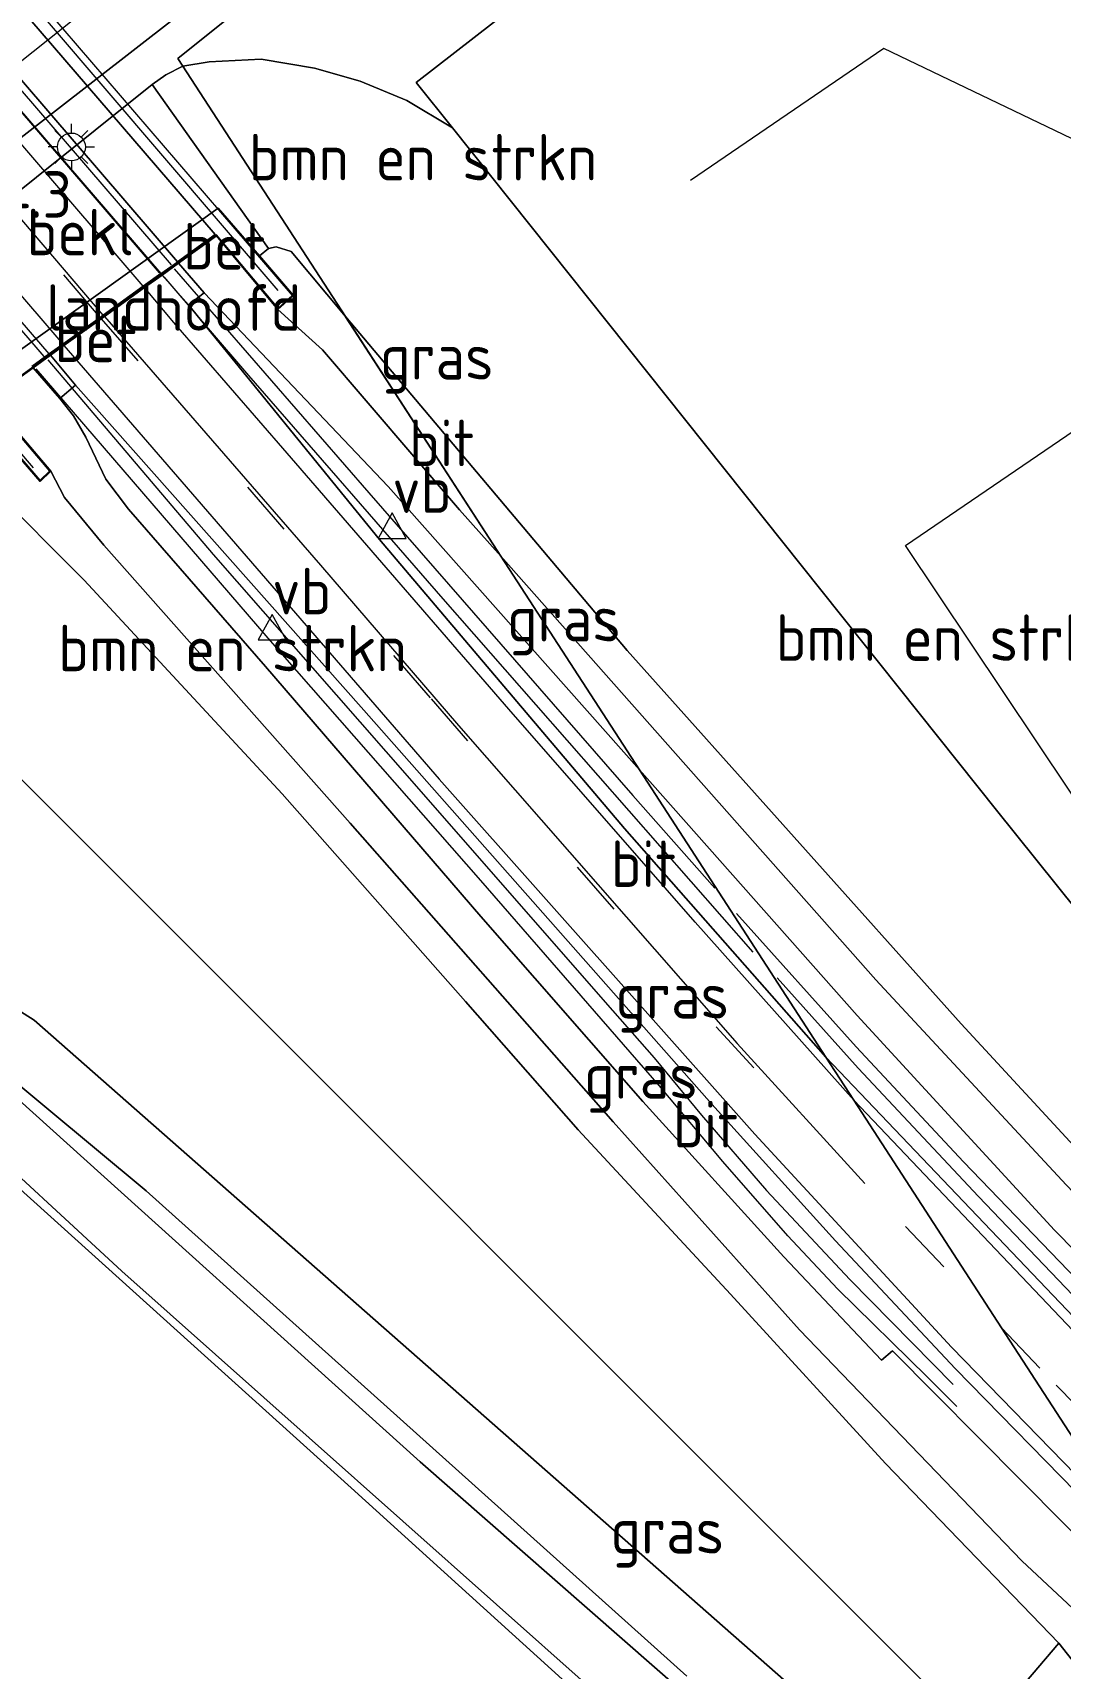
# Model space of a CAD drawing. Extents: x 253736 to 255979, y 477184 to 479215.
# Drawn here: x 255196.8 to 255252.1, y 478150.2 to 478238.3 of the extents above; entities that cross this region are included whole.
import ezdxf
from ezdxf.enums import TextEntityAlignment as Align

# ---------------------------------------------------------------- set-up
doc = ezdxf.new("R2010")
doc.units = 0
doc.linetypes.add('39strp', pattern=[12, 3, -9])
for name, color, linetype, lineweight in [('af-b1-rasterhekwerk', 8, 'hekwerk', 18), ('af-bs-rasterhekwerk', 8, 'hekwerk', 18), ('as-bs-kilometr', 8, 'Continuous', 18), ('bp-b5-bomenstruiken', 8, 'Continuous', 18), ('bp-b5-grasland', 8, 'Continuous', 18), ('gr-b1-geleiderail', 8, 'geleiderail', 18), ('gr-bs-geleiderail', 8, 'geleiderail', 18), ('gw-bs-insteekwatergang', 8, 'Continuous', 18), ('gw-bs-kruinlijn', 8, 'Continuous', 18), ('kw-b5-landhoofd', 8, 'Continuous', 18), ('kw-b6-viaduct', 8, 'Continuous', 18), ('mk-b1-39streep 0.15', 8, '39strp', 18), ('mk-b1-streep 0.15', 8, 'Continuous', 18), ('mk-bs-39streep 0.15', 8, '39strp', 18), ('mk-bs-streep 0.15', 8, 'Continuous', 18), ('og-b1-terreinafscheiding', 8, 'Continuous', 18), ('og-b5-bekleding', 8, 'Continuous', 18), ('og-b5-grond_ingericht', 8, 'Continuous', 18), ('og-bs-hoogtelijn', 8, 'Continuous', 18), ('og-bs-hulpgeometrie', 8, 'Continuous', 18), ('og-bs-maaiveld', 8, 'Continuous', 18), ('og-bs-terreinafscheiding', 8, 'Continuous', 18), ('vh-b5-verh_soort', 8, 'Continuous', 18), ('vh-b6-verh_soort', 8, 'Continuous', 18), ('wh-bs-waterlijn', 8, 'Continuous', 18), ('wm-bs-lichtmast', 8, 'Continuous', 18), ('wm-bs-verkeersbord', 8, 'Continuous', 18)]:
    doc.layers.add(name, color=color, linetype=linetype, lineweight=lineweight)
doc.styles.add('rtw_iso', font='isocp.shx')
doc.linetypes.add('geleiderail', pattern='A,2,-1,[175,RTW.shx,S=0.5,R=0,X=0,Y=0],-1', length=4)
doc.linetypes.add('hekwerk', pattern='A,7,-1.5,[1,RTW.shx,S=0.75,R=0,X=0,Y=0],-1.5', length=10)

# ---------------------------------------------------------------- blocks, each defined once
blk = doc.blocks.new('verkeersbord')
for p, q in [((0, 0.75), (-0.75, -0.625)), ((0.75, -0.625), (0, 0.75)), ((-0.75, -0.625), (0.75, -0.625))]:
    blk.add_line(p, q)
blk = doc.blocks.new('dtbattr')
at = {"style": 'rtw_iso'}
blk.add_attdef('TAG', (0.591, 0.868), '', height=2.5, dxfattribs=at)
blk = doc.blocks.new('dtbattr-r')
at = {"style": 'rtw_iso'}
blk.add_attdef('TAG', text='', height=2.5, dxfattribs=at).set_placement((0, 0), align=Align.MIDDLE_CENTER)
blk = doc.blocks.new('RW1 Buren totaal_ACAD_1_FMEBLOCK114')
at = {"layer": 'bp-b5-grasland'}
for points in [[(-71.907, -22.717, 25.084), (-54.472, 57.855, 24.886), (-53.435, 63.031, 24.856), (-52.286, 66.636, 24.802), (-50.666, 70, 24.802), (-48.666, 72.886, 24.796), (-46.547, 75.647, 24.724), (-44.393, 78.493, 24.709), (-42.347, 80.055, 24.79), (-40.821, 81.007, 24.811), (-37.968, 82.25, 24.88), (-35.606, 82.643, 24.925), (-32.29, 81.691, 24.931), (-31.012, 80.879, 24.937), (13.034, 42.116, 25.06)], [(8.98, 35.978, 24.916), (-26.304, 67.375, 24.985), (-35.014, 75.414, 24.904), (-35.999, 76.131, 24.853), (-37.054, 76.103, 24.817), (-37.727, 75.654, 24.733), (-43.415, 69.276, 24.922), (-44.961, 67.443, 24.982), (-46.005, 65.083, 25.003), (-46.297, 63.791, 25.003), (-49.485, 49.355, 24.973), (-59.01, 6.526, 24.328)], [(-55.501, 34.195, 22.861), (-48.937, 64.634, 22.858), (-48.554, 66.066, 22.858), (-47.681, 67.827, 22.858), (-46.692, 69.14, 22.858), (-45.225, 70.985, 22.858), (-40.058, 76.836, 22.855), (-39.099, 77.757, 22.855), (-38.124, 78.375, 22.855), (-37.111, 78.682, 22.855), (-35.588, 78.84, 22.855), (-34.391, 78.401, 22.855), (-32.014, 76.741, 22.855), (-10.251, 57.109, 22.87), (11.495, 38.061, 22.921)], [(4.109, 45.583, 22.921), (-24.992, 71.691, 22.921), (-33.128, 78.456, 22.921), (-33.849, 78.939, 22.921), (-34.736, 79.414, 22.921), (-36.034, 79.691, 22.921), (-37.736, 79.371, 22.921), (-40.53, 78.088, 22.921), (-42.444, 76.912, 22.921), (-43.049, 75.851, 22.921), (-43.841, 74.555, 22.921), (-46.466, 71.195, 22.921), (-48.253, 69.107, 22.921), (-49.759, 66.552, 22.921), (-50.683, 62.456, 22.921), (-69.356, -26.323, 22.906)]]:
    blk.add_polyline3d(points, dxfattribs=at)
blk = doc.blocks.new('RW1 Buren totaal_ACAD_1_FMEBLOCK131')
at = {"layer": 'bp-b5-grasland'}
blk.add_polyline3d([(-33.922, -19.752, 26.949), (-47.446, -7.476, 27.588), (-57.83, 2.563, 28.083), (-67.165, 12.268, 28.554), (-77.394, 23.287, 29.001), (-97.576, 46.092, 29.963), (-105.944, 58.989, 30.129), (-90.773, 41.013, 29.67), (-72.799, 20.927, 28.842), (-63.473, 10.835, 28.263), (-54.341, 1.469, 27.846), (-45.172, -6.904, 27.441), (-34.183, -16.93, 26.922)], dxfattribs=at)
blk = doc.blocks.new('RW1 Buren totaal_ACAD_1_FMEBLOCK141')
at = {"layer": 'bp-b5-grasland'}
for points in [[(-12.684, 19.154, 23.928), (-10.282, 18.153, 24.027), (-7.905, 16.36, 24.12), (-5.734, 15.184, 24.186), (-2.521, 14.404, 24.198), (0.696, 12.432, 24.183), (3.534, 9.993, 24.162), (6.556, 6.756, 24.129), (10.489, 2.774, 24.18), (14.375, 0.318, 24.225), (21.772, -2.454, 24.336), (26.874, -5.366, 24.387), (36.876, -14.228, 24.384), (40.155, -17.274, 24.516), (39.327, -17.992, 24.324), (39.064, -18.316, 24.333), (38.203, -18.772, 24.366), (37.211, -19.096, 24.375), (36.137, -19.237, 24.366), (35.17, -18.765, 24.369), (33.674, -17.75, 24.393), (30.986, -15.516, 24.459), (27.319, -12.603, 24.534), (23.659, -9.801, 24.435), (20.435, -8.594, 24.318), (16.341, -6.811, 24.345), (11.873, -4.579, 24.249), (8.014, -2.22, 24.153), (5.422, 0.228, 24.111), (3.288, 3.059, 24.045), (1.693, 5.351, 24.021), (0.218, 7.155, 23.931), (-4.602, 10.092, 23.934), (-11.85, 13.888, 23.931), (-14.951, 14.875, 23.931), (-17.85, 13.98, 24.015), (-20.436, 13.099, 24.012), (-31.929, 10.246, 24.33), (-35.674, 10.526, 24.378), (-37.352, 11.892, 24.459), (-39.049, 13.923, 24.486), (-40.155, 15.857, 24.519), (-39.622, 16.879, 24.522), (-37.887, 18.382, 24.531), (-36.552, 19.219, 24.477), (-34.883, 19.237, 24.45), (-33.964, 18.325, 24.378), (-32.85, 17.039, 24.309), (-31.484, 15.719, 24.216), (-30.526, 15.011, 24.21), (-28.817, 15.035, 24.192), (-26.771, 15.701, 24.201), (-23.856, 16.5, 24.192), (-20.127, 17.741, 24.141), (-15.569, 19.12, 23.949)], [(35.347, -15.219, 22.926), (30.535, -10.702, 22.926), (28.171, -8.783, 22.926), (24.68, -6.706, 22.926), (21.531, -5.48, 22.926), (15.315, -2.836, 22.926), (11.817, -0.276, 22.926), (9.055, 1.482, 22.926), (6.155, 4.149, 22.926), (4.038, 6.5, 22.926), (1.347, 9.191, 22.926), (-3.146, 12.116, 22.926), (-6.256, 13.342, 22.926), (-8.811, 14.807, 22.926), (-11.388, 16.296, 22.926), (-13.725, 17.033, 22.926), (-16.23, 16.879, 22.926), (-22.288, 14.985, 22.926), (-25.876, 13.93, 22.926), (-28.852, 13.066, 22.926), (-30.383, 12.883, 22.926), (-31.953, 13.474, 22.926), (-34.637, 15.629, 22.926), (-35.584, 15.59, 22.926), (-36.359, 15.109, 22.926), (-36.155, 14.16, 22.926), (-34.001, 12.708, 22.926), (-31.951, 11.886, 22.926), (-28.42, 12.024, 22.926), (-24.35, 13.098, 22.926), (-18.141, 15.107, 22.926), (-16.043, 15.563, 22.926), (-14.471, 15.544, 22.926), (-11.896, 14.747, 22.926), (-4.037, 11.191, 22.926), (-1.807, 9.951, 22.926), (0.487, 8.287, 22.926), (2.49, 6.285, 22.926), (4.913, 3.677, 22.926), (6.967, 1.498, 22.926), (8.299, 0.007, 22.926), (10.34, -1.759, 22.926), (13.034, -3.465, 22.926), (15.837, -5.224, 22.926), (18.612, -6.351, 22.926), (21.332, -7.279, 22.926), (23.216, -8.039, 22.926), (25.023, -9.185, 22.926), (33.812, -16.421, 22.926), (34.766, -17.382, 22.926), (35.387, -17.616, 22.926), (35.987, -17.259, 22.926), (36.113, -16.654, 22.926), (35.775, -15.882, 22.926)]]:
    blk.add_polyline3d(points, close=True, dxfattribs=at)
blk = doc.blocks.new('lantaarnpaal')
for p, q in [((-0.884, 0.884), (-0.53, 0.53)), ((0, 0.75), (0, 1.25)), ((0.53, 0.53), (0.884, 0.884)), ((-0.75, 0), (-1.25, 0)), ((0.75, 0), (1.25, 0)), ((-0.53, -0.53), (-0.884, -0.884)), ((0, -0.75), (0, -1.25)), ((0.53, -0.53), (0.884, -0.884))]:
    blk.add_line(p, q)
blk.add_circle((0, 0), 0.75)
blk = doc.blocks.new('RW1 Buren totaal_ACAD_1_FMEBLOCK894')
at = {"layer": 'vh-b5-verh_soort'}
for points in [[(-22.046, 4.229, 28.313), (-29.554, 15.802, 28.849), (-37.503, 28.055, 29.255), (-39, 30.362, 29.246), (-19.743, 10.172, 28.263)], [(-16.389, 10.589, 28.056), (-26.698, 21.06, 28.518), (-37.324, 32.614, 29.019), (-49.039, 45.836, 29.611), (-56.495, 57.329, 29.963), (-36.312, 34.523, 29.001), (-26.083, 23.504, 28.554)]]:
    blk.add_polyline3d(points, dxfattribs=at)
blk = doc.blocks.new('Deel_d28hz')
at = {"layer": 'af-b1-rasterhekwerk'}
for points in [[(255166.863, 478274.765, 30.412), (255210.009, 478224.387, 30.331)], [(255196.857, 478214.84, 30.361), (255154.099, 478264.905, 30.346)]]:
    blk.add_polyline3d(points, dxfattribs=at)
at = {"layer": 'af-bs-rasterhekwerk'}
for points in [[(255281.05, 478158.439, 24.756), (255268.693, 478172.187, 24.624), (255262.661, 478179.285, 24.636), (255258.377, 478184.326, 24.666), (255248.671, 478196.411, 24.624), (255219.394, 478233.142, 24.366), (255217.451, 478235.58, 24.366), (255222.642, 478239.619, 24.399), (255218.589, 478244.693, 24.507), (255225.965, 478250.556, 24.489), (255230.062, 478244.911, 24.159), (255242.891, 478254.583, 24.216), (255245.751, 478256.739, 24.21), (255265.639, 478271.531, 24.225), (255286.485, 478287.328, 24.264), (255330.862, 478321.24, 24.465)], [(255247.724, 478146.527, 25.427), (255193.042, 478201.228, 25.358), (255182.294, 478188.545, 25.154), (255176.545, 478181.544, 25.19), (255173.666, 478177.218, 25.163), (255171.231, 478172.191, 25.058), (255170.126, 478168.603, 25.043), (255166.239, 478149.949, 25.034), (255160.126, 478121.716, 25.016), (255153.665, 478090.923, 25.16), (255151.603, 478080.791, 25.247), (255150.942, 478076.402, 25.178), (255150.998, 478073.676, 25.082), (255151.319, 478071.257, 25.046), (255152.424, 478068.166, 25.085), (255153.808, 478065.172, 25.055), (255172.065, 478031.917, 25.052)], [(255244.569, 478133.014, 25.76), (255243.624, 478133.801, 25.775), (255241.667, 478135.43, 25.097), (255238.48, 478138.083, 24.986), (255228.965, 478146.323, 25.031), (255213.955, 478159.952, 25.016), (255192.076, 478179.659, 24.8), (255185.042, 478173.303, 24.953), (255183.487, 478170.929, 24.959), (255182.535, 478169.237, 25.004), (255181.927, 478167.383, 24.989), (255178.292, 478150.957, 24.944), (255170.512, 478116.667, 24.455), (255166.525, 478096.198, 24.563), (255162.467, 478075.403, 25.061)]]:
    blk.add_polyline3d(points, dxfattribs=at)
at = {"layer": 'bp-b5-bomenstruiken'}
for points in [[(255258.377, 478184.326, 24.666), (255248.671, 478196.411, 24.624), (255219.394, 478233.142, 24.366), (255217.451, 478235.58, 24.366), (255222.642, 478239.619, 24.399), (255225.032, 478239.553, 24.378), (255228.777, 478239.272, 24.33), (255240.27, 478242.126, 24.012), (255242.857, 478243.007, 24.015), (255245.755, 478243.902, 23.931), (255248.856, 478242.915, 23.931), (255256.104, 478239.118, 23.934)], [(255194.598, 478213.781, 29.999), (255199.587, 478208.799, 30.023), (255210.229, 478197.293, 29.894), (255220.097, 478186.115, 29.444), (255226.157, 478179.217, 29.192), (255234.359, 478170.366, 28.814), (255242.695, 478161.256, 28.472), (255252.035, 478151.586, 28.049), (255247.724, 478146.527, 25.427), (255193.042, 478201.228, 25.358)], [(255228.965, 478146.323, 25.031), (255213.955, 478159.952, 25.016), (255192.076, 478179.659, 24.8), (255185.042, 478173.303, 24.953), (255183.487, 478170.929, 24.959), (255182.535, 478169.237, 25.004), (255181.927, 478167.383, 24.989), (255178.292, 478150.957, 24.944), (255170.512, 478116.667, 24.455)], [(255168.9, 478110.758, 24.328), (255178.425, 478153.587, 24.973), (255181.613, 478168.023, 25.003), (255181.905, 478169.316, 25.003), (255182.949, 478171.676, 24.982), (255184.495, 478173.508, 24.922), (255190.182, 478179.886, 24.733), (255190.856, 478180.336, 24.817), (255191.911, 478180.363, 24.853), (255192.895, 478179.647, 24.904), (255201.606, 478171.608, 24.985), (255236.89, 478140.21, 24.916)], [(255240.944, 478146.349, 25.06), (255196.898, 478185.111, 24.937), (255195.62, 478185.924, 24.931), (255192.303, 478186.876, 24.925), (255189.942, 478186.482, 24.88), (255187.089, 478185.239, 24.811), (255185.563, 478184.287, 24.79), (255183.517, 478182.725, 24.709), (255181.362, 478179.879, 24.724), (255179.244, 478177.119, 24.796), (255177.244, 478174.233, 24.802), (255175.624, 478170.869, 24.802), (255174.475, 478167.264, 24.856), (255173.438, 478162.087, 24.886), (255156.003, 478081.516, 25.084)], [(255166.239, 478149.949, 25.034), (255170.126, 478168.603, 25.043), (255171.231, 478172.191, 25.058), (255173.666, 478177.218, 25.163), (255176.545, 478181.544, 25.19), (255182.294, 478188.545, 25.154), (255193.042, 478201.228, 25.358), (255247.724, 478146.527, 25.427)]]:
    blk.add_polyline3d(points, dxfattribs=at)
for points in [[(255219.394, 478233.142, 24.366), (255248.671, 478196.411, 24.624), (255258.377, 478184.326, 24.666), (255262.661, 478179.285, 24.636), (255268.693, 478172.187, 24.624), (255265.238, 478165.461, 27.846), (255256.105, 478174.826, 28.263), (255246.779, 478184.918, 28.842), (255228.805, 478205.004, 29.67), (255213.635, 478222.981, 30.129), (255204.888, 478236.463, 24.38), (255206.309, 478236.691, 24.378), (255209.113, 478236.844, 24.378), (255211.98, 478236.363, 24.378), (255214.439, 478235.658, 24.378), (255216.944, 478234.613, 24.378)], [(255213.635, 478222.981, 30.129), (255210.728, 478226.482, 30.137), (255209.919, 478226.731, 30.14), (255209.492, 478226.649, 30.134), (255203.237, 478235.47, 24.428), (255203.979, 478235.993, 24.404), (255204.888, 478236.463, 24.38)]]:
    blk.add_polyline3d(points, close=True, dxfattribs=at)
at = {"layer": 'bp-b5-grasland'}
for points in [[(255330.862, 478321.24, 24.465), (255286.485, 478287.328, 24.264), (255265.639, 478271.531, 24.225), (255245.751, 478256.739, 24.21), (255242.891, 478254.583, 24.216), (255230.062, 478244.911, 24.159), (255225.965, 478250.556, 24.489), (255218.589, 478244.693, 24.507), (255222.642, 478239.619, 24.399), (255217.451, 478235.58, 24.366), (255219.394, 478233.142, 24.366), (255216.944, 478234.613, 24.378), (255214.439, 478235.658, 24.378), (255211.98, 478236.363, 24.378), (255209.113, 478236.844, 24.378), (255206.309, 478236.691, 24.378), (255204.888, 478236.463, 24.38), (255204.617, 478236.881, 24.467), (255235.034, 478261.255, 24.599), (255234.059, 478262.448, 24.776), (255249.599, 478274.591, 24.824), (255271.547, 478291.128, 24.89), (255286.296, 478302.205, 24.887)], [(255151.24, 478199.083, 24.521), (255157.953, 478205.099, 24.557), (255165.56, 478211.509, 24.553), (255170.625, 478215.537, 24.566), (255177.305, 478218.034, 24.492), (255177.738, 478218.247, 24.484), (255178.215, 478218.552, 24.481), (255182.836, 478222.253, 24.507), (255204.379, 478239.002, 24.673), (255221.466, 478252.608, 24.738), (255234.059, 478262.448, 24.776), (255235.034, 478261.255, 24.599), (255204.617, 478236.881, 24.467), (255204.888, 478236.463, 24.38), (255203.979, 478235.993, 24.404), (255203.237, 478235.47, 24.428), (255187.708, 478223.047, 24.485), (255189.353, 478221.443, 26.648), (255156.654, 478191.85, 24.626), (255141.987, 478112.241, 24.766)], [(255158.553, 478077.909, 22.906), (255177.227, 478166.689, 22.921), (255178.151, 478170.784, 22.921), (255179.657, 478173.34, 22.921), (255181.443, 478175.428, 22.921), (255184.068, 478178.787, 22.921), (255184.861, 478180.084, 22.921), (255185.466, 478181.145, 22.921), (255187.38, 478182.32, 22.921), (255190.173, 478183.604, 22.921), (255191.876, 478183.924, 22.921), (255193.174, 478183.646, 22.921), (255194.061, 478183.172, 22.921), (255194.782, 478182.688, 22.921), (255202.918, 478175.924, 22.921), (255232.018, 478149.815, 22.921)], [(255239.405, 478142.293, 22.921), (255217.658, 478161.341, 22.87), (255195.896, 478180.974, 22.855), (255193.518, 478182.633, 22.855), (255192.322, 478183.072, 22.855), (255190.799, 478182.914, 22.855), (255189.785, 478182.607, 22.855), (255188.811, 478181.989, 22.855), (255187.852, 478181.069, 22.855), (255182.684, 478175.217, 22.858), (255181.218, 478173.373, 22.858), (255180.229, 478172.06, 22.858), (255179.355, 478170.298, 22.858), (255178.973, 478168.866, 22.858), (255172.408, 478138.427, 22.861)]]:
    blk.add_polyline3d(points, dxfattribs=at)
for points in [[(255213.635, 478222.981, 30.129), (255222.002, 478210.084, 29.963), (255219.786, 478212.586, 30.074), (255212.402, 478221.199, 30.278), (255210.009, 478223.364, 30.314), (255210.849, 478224.113, 30.317), (255209.007, 478226.249, 30.14), (255209.492, 478226.649, 30.134), (255209.919, 478226.731, 30.14), (255210.728, 478226.482, 30.137)], [(255229.458, 478198.591, 29.611), (255239.497, 478183.117, 29.246), (255228.664, 478195.433, 29.795), (255215.469, 478210.983, 30.284), (255205.19, 478223.614, 30.5), (255206.033, 478224.257, 30.452), (255215.945, 478213.843, 30.173)], [(255258.069, 478154.49, 28.124), (255256.882, 478153.389, 28.064), (255243.073, 478167.312, 28.709), (255242.484, 478166.813, 28.691), (255237.228, 478172.383, 28.937), (255229.644, 478180.737, 29.258), (255220.933, 478190.703, 29.582), (255209.331, 478204.146, 30.125), (255201.963, 478212.612, 30.293), (255200.741, 478214.23, 30.29), (255199.673, 478216.486, 30.365), (255199.012, 478217.644, 30.365), (255198.268, 478218.577, 30.482), (255199.12, 478219.301, 30.491), (255214.638, 478201.806, 30.098), (255233.358, 478180.603, 29.327), (255240.006, 478173.24, 29.054), (255246.452, 478166.371, 28.718), (255253.741, 478158.902, 28.388)], [(255197.783, 478214.656, 30.332), (255198.514, 478213.242, 30.257), (255200.635, 478210.679, 30.224), (255213.901, 478195.722, 29.855), (255228.041, 478179.639, 29.153), (255238.081, 478168.448, 28.841), (255250.03, 478156.009, 28.253), (255258.507, 478148.098, 27.908), (255251.723, 478141.019, 26.807), (255244.623, 478132.965, 25.741), (255244.569, 478133.014, 25.76), (255243.624, 478133.801, 25.775), (255255.091, 478147.692, 27.812), (255252.035, 478151.586, 28.049), (255242.695, 478161.256, 28.472), (255234.359, 478170.366, 28.814), (255226.157, 478179.217, 29.192), (255220.097, 478186.115, 29.444), (255210.229, 478197.293, 29.894), (255199.587, 478208.799, 30.023), (255194.598, 478213.781, 29.999), (255194.457, 478215.573, 30.014), (255195.28, 478216.36, 30.122), (255197.211, 478214.105, 30.197)], [(255239.497, 478183.117, 29.246), (255229.458, 478198.591, 29.611), (255241.173, 478185.369, 29.019), (255251.799, 478173.815, 28.518), (255262.108, 478163.344, 28.056), (255271.451, 478154.259, 27.636), (255282.217, 478144.489, 27.135), (255295.426, 478133.073, 26.547), (255305.147, 478125.122, 26.181), (255310.849, 478120.746, 26.115), (255309.964, 478120.244, 26.166), (255309.023, 478119.643, 26.208), (255308.293, 478119.425, 26.25), (255299.57, 478126.342, 26.514), (255288.513, 478135.429, 26.919), (255279.042, 478143.765, 27.366), (255267.635, 478154.343, 27.873), (255258.754, 478162.927, 28.263)], [(255243.624, 478133.801, 25.775), (255241.667, 478135.43, 25.097), (255244.282, 478138.844, 25.091), (255246.921, 478142.46, 25.343), (255247.952, 478144.551, 25.46), (255248.134, 478145.448, 25.463), (255248.075, 478145.953, 25.463), (255247.724, 478146.527, 25.427), (255252.035, 478151.586, 28.049), (255255.091, 478147.692, 27.812)]]:
    blk.add_polyline3d(points, close=True, dxfattribs=at)
at = {"layer": 'gr-b1-geleiderail'}
for points in [[(255203.633, 478225.338, 31.276), (255166.362, 478268.798, 31.276)], [(255166.927, 478269.221, 31.261), (255204.257, 478225.764, 31.24)], [(255160.122, 478264.295, 31.252), (255197.412, 478220.837, 31.264)]]:
    blk.add_polyline3d(points, dxfattribs=at)
at = {"layer": 'gr-bs-geleiderail'}
for points in [[(255204.421, 478225.547, 31.241), (255214.901, 478213.499, 31.007), (255229.101, 478197.212, 30.551), (255233.517, 478192.221, 30.332)], [(255235.579, 478188.778, 30.251), (255218.905, 478207.788, 30.911), (255208.435, 478219.821, 31.166), (255203.889, 478225.118, 31.211)], [(255246.532, 478164.329, 28.676), (255244.94, 478165.916, 28.883), (255240.117, 478170.65, 29.228), (255237.441, 478173.499, 29.417), (255233.944, 478177.5, 29.735), (255230.525, 478181.592, 30.044), (255220.929, 478192.64, 30.5), (255209.488, 478205.685, 30.914), (255196.993, 478220.165, 31.256)], [(255197.623, 478220.651, 31.244), (255206.52, 478210.188, 31.049), (255217.089, 478198.123, 30.689), (255227.613, 478186.077, 30.305), (255230.254, 478183.085, 30.185), (255232.807, 478180.008, 30.059), (255236.289, 478175.955, 29.654), (255240.784, 478171.164, 29.327), (255246.342, 478165.515, 28.739)], [(255234.69, 478190.85, 30.225), (255241.124, 478183.678, 29.823), (255246.896, 478177.498, 29.268), (255253.471, 478170.656, 28.575)], [(255236.869, 478187.387, 30.144), (255241.229, 478182.535, 29.808), (255247.698, 478175.617, 29.175), (255252.776, 478170.312, 28.569)]]:
    blk.add_polyline3d(points, dxfattribs=at)
at = {"layer": 'gw-bs-insteekwatergang'}
for points in [[(255168.9, 478110.758, 24.328), (255178.425, 478153.587, 24.973), (255181.613, 478168.023, 25.003), (255181.905, 478169.316, 25.003), (255182.949, 478171.676, 24.982), (255184.495, 478173.508, 24.922), (255190.182, 478179.886, 24.733), (255190.856, 478180.336, 24.817), (255191.911, 478180.363, 24.853), (255192.895, 478179.647, 24.904), (255201.606, 478171.608, 24.985), (255236.89, 478140.21, 24.916)], [(255240.944, 478146.349, 25.06), (255196.898, 478185.111, 24.937), (255195.62, 478185.924, 24.931), (255192.303, 478186.876, 24.925), (255189.942, 478186.482, 24.88), (255187.089, 478185.239, 24.811), (255185.563, 478184.287, 24.79), (255183.517, 478182.725, 24.709), (255181.362, 478179.879, 24.724), (255179.244, 478177.119, 24.796), (255177.244, 478174.233, 24.802), (255175.624, 478170.869, 24.802), (255174.475, 478167.264, 24.856), (255173.438, 478162.087, 24.886), (255156.003, 478081.516, 25.084)]]:
    blk.add_polyline3d(points, dxfattribs=at)
at = {"layer": 'gw-bs-kruinlijn'}
blk.add_polyline3d([(255243.624, 478133.801, 25.775), (255255.091, 478147.692, 27.812), (255252.035, 478151.586, 28.049)], dxfattribs=at)
at = {"layer": 'kw-b5-landhoofd'}
blk.add_polyline3d([(255209.007, 478226.249, 30.14), (255210.849, 478224.113, 30.317), (255210.009, 478223.364, 30.314), (255206.695, 478227.325, 30.398), (255204.661, 478225.862, 30.423), (255203.77, 478225.221, 30.5), (255202.826, 478224.542, 30.553), (255200.669, 478222.99, 30.616), (255200.5, 478222.868, 30.601), (255198.491, 478221.423, 30.548), (255197.769, 478220.903, 30.554), (255196.835, 478220.23, 30.516), (255194.481, 478218.537, 30.398), (255197.783, 478214.656, 30.332), (255197.211, 478214.105, 30.197), (255195.28, 478216.36, 30.122), (255193.041, 478218.975, 28.427), (255206.787, 478228.823, 28.427)], close=True, dxfattribs=at)
at = {"layer": 'kw-b6-viaduct'}
blk.add_polyline3d([(255168.341, 478273.479, 30.199), (255210.779, 478224.118, 30.317), (255210.014, 478223.436, 30.314), (255206.703, 478227.393, 30.399), (255194.408, 478218.546, 30.398), (255197.714, 478214.659, 30.332), (255197.214, 478214.178, 30.197), (255153.256, 478265.513, 30.284), (255153.824, 478266.011, 30.296), (255157.093, 478262.237, 30.425), (255169.174, 478271.018, 30.377), (255165.99, 478274.746, 30.362), (255166.761, 478275.317, 30.335)], close=True, dxfattribs=at)
at = {"layer": 'mk-b1-39streep 0.15'}
blk.add_polyline3d([(255200.435, 478222.943, 30.602), (255182.596, 478243.831, 30.782)], dxfattribs=at)
at = {"layer": 'mk-b1-streep 0.15'}
for points in [[(255202.762, 478224.618, 30.554), (255165.391, 478268.206, 30.596)], [(255161.065, 478265.061, 30.581), (255198.426, 478221.498, 30.55)], [(255200.604, 478223.065, 30.617), (255182.78, 478243.964, 30.758)]]:
    blk.add_polyline3d(points, dxfattribs=at)
at = {"layer": 'mk-bs-39streep 0.15'}
for points in [[(255200.5, 478222.868, 30.601), (255218.244, 478202.411, 30.197), (255233.584, 478184.758, 29.546), (255241.498, 478176.161, 29.213)], [(255243.772, 478174.015, 29.093), (255248.943, 478168.557, 28.849)], [(255248.943, 478168.557, 28.849), (255251.878, 478165.472, 28.614), (255260.033, 478157.238, 28.197), (255268.531, 478149.159, 27.834), (255277.172, 478141.361, 27.42), (255286.356, 478133.329, 27.021), (255295.321, 478125.842, 26.637), (255304.377, 478118.581, 26.352), (255311.281, 478113.317, 26.148)]]:
    blk.add_polyline3d(points, dxfattribs=at)
at = {"layer": 'mk-bs-streep 0.15'}
for points in [[(255232.044, 478264.915, 24.846), (255219.186, 478254.869, 24.792), (255202.359, 478241.648, 24.685), (255181.91, 478225.375, 24.593), (255173.46, 478218.707, 24.602), (255165.198, 478212.014, 24.569), (255157.481, 478205.541, 24.583), (255145.213, 478194.498, 24.507), (255128.691, 478178.817, 24.471)], [(255240.994, 478180.81, 29.255), (255232.462, 478190.394, 29.621), (255222.427, 478201.853, 30.047), (255210.506, 478215.636, 30.398), (255204.407, 478222.671, 30.527), (255202.826, 478224.542, 30.553)], [(255200.669, 478222.99, 30.616), (255212.301, 478209.601, 30.365), (255219.721, 478200.978, 30.119), (255234.723, 478183.858, 29.477), (255241.592, 478176.326, 29.219)], [(255198.491, 478221.423, 30.548), (255218.68, 478198.079, 29.996), (255235.662, 478178.973, 29.297), (255246.257, 478167.511, 28.829), (255254.264, 478159.288, 28.406), (255256.451, 478156.984, 28.313)], [(255330.597, 478101.866, 26.101), (255325.985, 478105.364, 26.013), (255316.274, 478112.804, 26.076), (255304.85, 478121.6, 26.391), (255293.516, 478130.694, 26.757), (255284.124, 478138.748, 27.15), (255273.939, 478147.818, 27.606), (255264.089, 478157.096, 28.059), (255254.173, 478166.947, 28.515), (255240.994, 478180.81, 29.255)]]:
    blk.add_polyline3d(points, dxfattribs=at)
at = {"layer": 'og-b1-terreinafscheiding'}
for points in [[(255206.637, 478227.406, 30.398), (255169.16, 478270.946, 30.377)], [(255167.191, 478269.515, 30.428), (255204.596, 478225.938, 30.422)], [(255203.704, 478225.296, 30.5), (255166.263, 478268.84, 30.506)], [(255197.705, 478220.979, 30.557), (255160.253, 478264.471, 30.572)], [(255206.637, 478227.406, 30.398), (255204.596, 478225.938, 30.422)], [(255197.705, 478220.979, 30.557), (255198.426, 478221.498, 30.55), (255200.435, 478222.943, 30.602), (255200.604, 478223.065, 30.617), (255202.762, 478224.618, 30.554), (255203.704, 478225.296, 30.5)], [(255203.704, 478225.296, 30.5), (255204.596, 478225.938, 30.422)], [(255197.705, 478220.979, 30.557), (255196.769, 478220.306, 30.518)]]:
    blk.add_polyline3d(points, dxfattribs=at)
at = {"layer": 'og-b5-bekleding'}
blk.add_polyline3d([(255209.492, 478226.649, 30.134), (255209.007, 478226.249, 30.14), (255206.787, 478228.823, 28.427), (255193.041, 478218.975, 28.427), (255195.28, 478216.36, 30.122), (255194.457, 478215.573, 30.014), (255189.353, 478221.443, 26.648), (255187.708, 478223.047, 24.485), (255203.237, 478235.47, 24.428)], close=True, dxfattribs=at)
at = {"layer": 'og-b5-grond_ingericht'}
blk.add_polyline3d([(255170.512, 478116.667, 24.455), (255178.292, 478150.957, 24.944), (255181.927, 478167.383, 24.989), (255182.535, 478169.237, 25.004), (255183.487, 478170.929, 24.959), (255185.042, 478173.303, 24.953), (255192.076, 478179.659, 24.8), (255213.955, 478159.952, 25.016), (255228.965, 478146.323, 25.031)], dxfattribs=at)
at = {"layer": 'og-bs-hoogtelijn'}
blk.add_polyline3d([(255282.127, 478209.982, 24.495), (255256.102, 478192.235, 24.564), (255243.775, 478210.668, 24.489), (255266.331, 478226.047, 24.075), (255242.613, 478237.41, 24.09), (255232.203, 478230.311, 24.225)], dxfattribs=at)
at = {"layer": 'og-bs-hulpgeometrie'}
for points in [[(255204.888, 478236.463, 24.38), (255204.617, 478236.881, 24.467), (255235.034, 478261.255, 24.599), (255234.059, 478262.448, 24.776), (255232.044, 478264.915, 24.846), (255229.746, 478267.727, 24.93), (255229.151, 478268.455, 24.941), (255226.958, 478271.138, 25.019), (255224.761, 478273.828, 25.1), (255224.296, 478274.397, 25.109), (255222.567, 478276.512, 25.004), (255216.384, 478272.131, 25.713), (255191.013, 478253.232, 24.875), (255190.134, 478254.475, 25.626), (255189.474, 478254.966, 24.955), (255188.981, 478255.523, 24.953), (255186.689, 478258.106, 24.879), (255184.276, 478260.825, 24.803), (255181.901, 478263.502, 24.731), (255179.754, 478265.922, 24.628), (255177.653, 478268.962, 24.546)], [(255268.039, 478139.122, 27.446), (255258.069, 478154.49, 28.124), (255256.451, 478156.984, 28.313), (255248.943, 478168.557, 28.849), (255240.994, 478180.81, 29.255), (255239.497, 478183.117, 29.246), (255229.458, 478198.591, 29.611), (255222.002, 478210.084, 29.963), (255213.635, 478222.981, 30.129), (255204.888, 478236.463, 24.38)]]:
    blk.add_polyline3d(points, dxfattribs=at)
at = {"layer": 'og-bs-maaiveld'}
blk.add_polyline3d([(255194.481, 478218.537, 30.398), (255197.783, 478214.656, 30.332), (255197.211, 478214.105, 30.197), (255195.28, 478216.36, 30.122), (255193.041, 478218.975, 28.427), (255206.787, 478228.823, 28.427), (255209.007, 478226.249, 30.14), (255210.849, 478224.113, 30.317), (255210.009, 478223.364, 30.314), (255206.695, 478227.325, 30.398)], dxfattribs=at)
at = {"layer": 'og-bs-terreinafscheiding'}
for points in [[(255234.059, 478262.448, 24.776), (255221.466, 478252.608, 24.738), (255204.379, 478239.002, 24.673), (255182.836, 478222.253, 24.507), (255178.215, 478218.552, 24.481), (255177.738, 478218.247, 24.484), (255177.305, 478218.034, 24.492), (255170.625, 478215.537, 24.566), (255165.56, 478211.509, 24.553), (255157.953, 478205.099, 24.557), (255151.24, 478199.083, 24.521), (255145.684, 478194.005, 24.49), (255142.76, 478191.312, 24.496), (255138.789, 478187.654, 24.503)], [(255204.888, 478236.463, 24.38), (255206.309, 478236.691, 24.378), (255209.113, 478236.844, 24.378), (255211.98, 478236.363, 24.378), (255214.439, 478235.658, 24.378), (255216.944, 478234.613, 24.378), (255219.394, 478233.142, 24.366)], [(255203.237, 478235.47, 24.428), (255203.979, 478235.993, 24.404), (255204.888, 478236.463, 24.38)], [(255189.353, 478221.443, 26.648), (255187.708, 478223.047, 24.485), (255203.237, 478235.47, 24.428), (255209.492, 478226.649, 30.134), (255209.007, 478226.249, 30.14)], [(255206.695, 478227.325, 30.398), (255204.661, 478225.862, 30.423), (255203.77, 478225.221, 30.5), (255202.826, 478224.542, 30.553), (255200.669, 478222.99, 30.616), (255200.5, 478222.868, 30.601), (255198.491, 478221.423, 30.548), (255197.769, 478220.903, 30.554), (255196.835, 478220.23, 30.516), (255194.481, 478218.537, 30.398)], [(255209.492, 478226.649, 30.134), (255209.919, 478226.731, 30.14), (255210.728, 478226.482, 30.137), (255213.635, 478222.981, 30.129)], [(255203.77, 478225.221, 30.5), (255205.19, 478223.614, 30.5), (255206.033, 478224.257, 30.452), (255204.661, 478225.862, 30.423)], [(255239.497, 478183.117, 29.246), (255228.664, 478195.433, 29.795), (255215.469, 478210.983, 30.284), (255205.19, 478223.614, 30.5)], [(255206.033, 478224.257, 30.452), (255215.945, 478213.843, 30.173), (255229.458, 478198.591, 29.611)], [(255210.009, 478223.364, 30.314), (255212.402, 478221.199, 30.278), (255219.786, 478212.586, 30.074), (255222.002, 478210.084, 29.963)], [(255213.635, 478222.981, 30.129), (255228.805, 478205.004, 29.67), (255246.779, 478184.918, 28.842), (255256.105, 478174.826, 28.263), (255265.238, 478165.461, 27.846), (255268.693, 478172.187, 24.624)], [(255196.835, 478220.23, 30.516), (255198.268, 478218.577, 30.482), (255199.12, 478219.301, 30.491), (255197.769, 478220.903, 30.554)], [(255199.12, 478219.301, 30.491), (255214.638, 478201.806, 30.098), (255233.358, 478180.603, 29.327), (255240.006, 478173.24, 29.054), (255246.452, 478166.371, 28.718), (255253.741, 478158.902, 28.388), (255258.069, 478154.49, 28.124)], [(255258.069, 478154.49, 28.124), (255256.882, 478153.389, 28.064), (255243.073, 478167.312, 28.709), (255242.484, 478166.813, 28.691), (255237.228, 478172.383, 28.937), (255229.644, 478180.737, 29.258), (255220.933, 478190.703, 29.582), (255209.331, 478204.146, 30.125), (255201.963, 478212.612, 30.293), (255200.741, 478214.23, 30.29), (255199.673, 478216.486, 30.365), (255199.012, 478217.644, 30.365), (255198.268, 478218.577, 30.482)], [(255197.783, 478214.656, 30.332), (255198.514, 478213.242, 30.257), (255200.635, 478210.679, 30.224), (255213.901, 478195.722, 29.855), (255228.041, 478179.639, 29.153), (255238.081, 478168.448, 28.841), (255250.03, 478156.009, 28.253), (255258.507, 478148.098, 27.908), (255251.723, 478141.019, 26.807), (255244.623, 478132.965, 25.741)], [(255252.035, 478151.586, 28.049), (255242.695, 478161.256, 28.472), (255234.359, 478170.366, 28.814), (255226.157, 478179.217, 29.192), (255220.097, 478186.115, 29.444), (255210.229, 478197.293, 29.894), (255199.587, 478208.799, 30.023), (255194.598, 478213.781, 29.999)], [(255222.002, 478210.084, 29.963), (255242.185, 478187.278, 29.001), (255252.414, 478176.259, 28.554), (255261.749, 478166.554, 28.083), (255272.133, 478156.515, 27.588), (255285.656, 478144.239, 26.949), (255298.681, 478133.06, 26.394), (255312.653, 478122.221, 25.92)], [(255229.458, 478198.591, 29.611), (255241.173, 478185.369, 29.019), (255251.799, 478173.815, 28.518), (255262.108, 478163.344, 28.056), (255271.451, 478154.259, 27.636), (255282.217, 478144.489, 27.135), (255295.426, 478133.073, 26.547), (255305.147, 478125.122, 26.181), (255310.849, 478120.746, 26.115), (255309.964, 478120.244, 26.166), (255309.023, 478119.643, 26.208), (255308.293, 478119.425, 26.25), (255299.57, 478126.342, 26.514), (255288.513, 478135.429, 26.919), (255279.042, 478143.765, 27.366), (255267.635, 478154.343, 27.873), (255258.754, 478162.927, 28.263), (255239.497, 478183.117, 29.246)], [(255247.724, 478146.527, 25.427), (255252.035, 478151.586, 28.049)]]:
    blk.add_polyline3d(points, dxfattribs=at)
at = {"layer": 'vh-b5-verh_soort'}
for points in [[(255137.352, 478211.81, 24.951), (255155.684, 478224.707, 24.97), (255175.226, 478238.738, 24.925), (255195.852, 478253.624, 25.007), (255220.606, 478271.687, 25.094), (255224.296, 478274.397, 25.109), (255224.761, 478273.828, 25.1), (255226.958, 478271.138, 25.019), (255229.151, 478268.455, 24.941), (255229.746, 478267.727, 24.93), (255232.044, 478264.915, 24.846), (255234.059, 478262.448, 24.776), (255221.466, 478252.608, 24.738), (255204.379, 478239.002, 24.673), (255182.836, 478222.253, 24.507), (255178.215, 478218.552, 24.481), (255177.738, 478218.247, 24.484), (255177.305, 478218.034, 24.492), (255170.625, 478215.537, 24.566), (255165.56, 478211.509, 24.553), (255157.953, 478205.099, 24.557), (255151.24, 478199.083, 24.521)], [(255258.507, 478148.098, 27.908), (255250.03, 478156.009, 28.253), (255238.081, 478168.448, 28.841), (255228.041, 478179.639, 29.153), (255213.901, 478195.722, 29.855), (255200.635, 478210.679, 30.224), (255198.514, 478213.242, 30.257), (255197.783, 478214.656, 30.332), (255194.481, 478218.537, 30.398), (255196.835, 478220.23, 30.516), (255198.268, 478218.577, 30.482), (255199.012, 478217.644, 30.365), (255199.673, 478216.486, 30.365), (255200.741, 478214.23, 30.29), (255201.963, 478212.612, 30.293), (255209.331, 478204.146, 30.125), (255220.933, 478190.703, 29.582), (255229.644, 478180.737, 29.258), (255237.228, 478172.383, 28.937), (255242.484, 478166.813, 28.691), (255243.073, 478167.312, 28.709), (255256.882, 478153.389, 28.064), (255258.069, 478154.49, 28.124), (255268.039, 478139.122, 27.446)]]:
    blk.add_polyline3d(points, dxfattribs=at)
for points in [[(255210.009, 478223.364, 30.314), (255212.402, 478221.199, 30.278), (255219.786, 478212.586, 30.074), (255222.002, 478210.084, 29.963), (255229.458, 478198.591, 29.611), (255215.945, 478213.843, 30.173), (255206.033, 478224.257, 30.452), (255204.661, 478225.862, 30.423), (255206.695, 478227.325, 30.398)], [(255206.033, 478224.257, 30.452), (255205.19, 478223.614, 30.5), (255203.77, 478225.221, 30.5), (255204.661, 478225.862, 30.423)], [(255205.19, 478223.614, 30.5), (255215.469, 478210.983, 30.284), (255228.664, 478195.433, 29.795), (255239.497, 478183.117, 29.246), (255240.994, 478180.81, 29.255), (255248.943, 478168.557, 28.849), (255256.451, 478156.984, 28.313), (255258.069, 478154.49, 28.124), (255253.741, 478158.902, 28.388), (255246.452, 478166.371, 28.718), (255240.006, 478173.24, 29.054), (255233.358, 478180.603, 29.327), (255214.638, 478201.806, 30.098), (255199.12, 478219.301, 30.491), (255197.769, 478220.903, 30.554), (255198.491, 478221.423, 30.548), (255200.5, 478222.868, 30.601), (255200.669, 478222.99, 30.616), (255202.826, 478224.542, 30.553), (255203.77, 478225.221, 30.5)], [(255199.12, 478219.301, 30.491), (255198.268, 478218.577, 30.482), (255196.835, 478220.23, 30.516), (255197.769, 478220.903, 30.554)]]:
    blk.add_polyline3d(points, close=True, dxfattribs=at)
at = {"layer": 'vh-b6-verh_soort'}
for points in [[(255206.637, 478227.406, 30.398), (255204.596, 478225.938, 30.422), (255167.191, 478269.515, 30.428), (255169.16, 478270.946, 30.377)], [(255203.704, 478225.296, 30.5), (255202.762, 478224.618, 30.554), (255200.604, 478223.065, 30.617), (255200.435, 478222.943, 30.602), (255198.426, 478221.498, 30.55), (255197.705, 478220.979, 30.557), (255160.253, 478264.471, 30.572), (255161.065, 478265.061, 30.581), (255163.158, 478266.583, 30.581), (255163.364, 478266.733, 30.611), (255165.391, 478268.206, 30.596), (255166.263, 478268.84, 30.506)]]:
    blk.add_polyline3d(points, close=True, dxfattribs=at)
at = {"layer": 'wh-bs-waterlijn'}
for points in [[(255172.408, 478138.427, 22.861), (255178.973, 478168.866, 22.858), (255179.355, 478170.298, 22.858), (255180.229, 478172.06, 22.858), (255181.218, 478173.373, 22.858), (255182.684, 478175.217, 22.858), (255187.852, 478181.069, 22.855), (255188.811, 478181.989, 22.855), (255189.785, 478182.607, 22.855), (255190.799, 478182.914, 22.855), (255192.322, 478183.072, 22.855), (255193.518, 478182.633, 22.855), (255195.896, 478180.974, 22.855), (255217.658, 478161.341, 22.87), (255239.405, 478142.293, 22.921)], [(255232.018, 478149.815, 22.921), (255202.918, 478175.924, 22.921), (255194.782, 478182.688, 22.921), (255194.061, 478183.172, 22.921), (255193.174, 478183.646, 22.921), (255191.876, 478183.924, 22.921), (255190.173, 478183.604, 22.921), (255187.38, 478182.32, 22.921), (255185.466, 478181.145, 22.921), (255184.861, 478180.084, 22.921), (255184.068, 478178.787, 22.921), (255181.443, 478175.428, 22.921), (255179.657, 478173.34, 22.921), (255178.151, 478170.784, 22.921), (255177.227, 478166.689, 22.921), (255158.553, 478077.909, 22.906)]]:
    blk.add_polyline3d(points, dxfattribs=at)
at = {"layer": 'as-bs-kilometr'}
ref = blk.add_blockref('dtbattr', (255192.239, 478227.555, 24.317), dxfattribs=at)
ref.add_attrib('TAG', '164.3', dxfattribs={"layer": '0', "height": 2.5, "style": 'rtw_iso'}).set_placement((255192.239, 478227.555, 24.317), align=Align.BOTTOM_LEFT)
at = {"layer": 'bp-b5-bomenstruiken'}
ref = blk.add_blockref('dtbattr-r', (255208.4375, 478229.5625, 27.985125), dxfattribs=at)
ref.add_attrib('TAG', 'bmn en strkn', dxfattribs={"layer": '0', "height": 2.5, "style": 'rtw_iso'}).set_placement((255208.4375, 478229.5625, 27.985125), align=Align.BOTTOM_LEFT)
ref = blk.add_blockref('dtbattr-r', (255236.796875, 478203.703125, 25.782471), dxfattribs=at)
ref.add_attrib('TAG', 'bmn en strkn', dxfattribs={"layer": '0', "height": 2.5, "style": 'rtw_iso'}).set_placement((255236.796875, 478203.703125, 25.782471), align=Align.BOTTOM_LEFT)
ref = blk.add_blockref('dtbattr-r', (255198.1875, 478203.140625, 27.834152), dxfattribs=at)
ref.add_attrib('TAG', 'bmn en strkn', dxfattribs={"layer": '0', "height": 2.5, "style": 'rtw_iso'}).set_placement((255198.1875, 478203.140625, 27.834152), align=Align.BOTTOM_LEFT)
at = {"layer": 'bp-b5-grasland'}
for name, p in [('RW1 Buren totaal_ACAD_1_FMEBLOCK141', (255260.7065, 478229.0265)), ('RW1 Buren totaal_ACAD_1_FMEBLOCK131', (255319.5785, 478163.9915)), ('RW1 Buren totaal_ACAD_1_FMEBLOCK114', (255227.9095, 478104.2325))]:
    blk.add_blockref(name, p, dxfattribs=at)
ref = blk.add_blockref('dtbattr-r', (255215.5, 478218.84375, 30.159545), dxfattribs=at)
ref.add_attrib('TAG', 'gras', dxfattribs={"layer": '0', "height": 2.5, "style": 'rtw_iso'}).set_placement((255215.5, 478218.84375, 30.159545), align=Align.BOTTOM_LEFT)
ref = blk.add_blockref('dtbattr-r', (255222.34375, 478204.75, 29.959), dxfattribs=at)
ref.add_attrib('TAG', 'gras', dxfattribs={"layer": '0', "height": 2.5, "style": 'rtw_iso'}).set_placement((255222.34375, 478204.75, 29.959), align=Align.BOTTOM_LEFT)
ref = blk.add_blockref('dtbattr-r', (255228.171875, 478184.453125, 29.37425), dxfattribs=at)
ref.add_attrib('TAG', 'gras', dxfattribs={"layer": '0', "height": 2.5, "style": 'rtw_iso'}).set_placement((255228.171875, 478184.453125, 29.37425), align=Align.BOTTOM_LEFT)
ref = blk.add_blockref('dtbattr-r', (255226.484375, 478180.140625, 28.8508), dxfattribs=at)
ref.add_attrib('TAG', 'gras', dxfattribs={"layer": '0', "height": 2.5, "style": 'rtw_iso'}).set_placement((255226.484375, 478180.140625, 28.8508), align=Align.BOTTOM_LEFT)
ref = blk.add_blockref('dtbattr-r', (255227.90625, 478155.65625, 23.943388), dxfattribs=at)
ref.add_attrib('TAG', 'gras', dxfattribs={"layer": '0', "height": 2.5, "style": 'rtw_iso'}).set_placement((255227.90625, 478155.65625, 23.943388), align=Align.BOTTOM_LEFT)
at = {"layer": 'kw-b5-landhoofd'}
ref = blk.add_blockref('dtbattr-r', (255197.53125, 478221.46875, 30.185421), dxfattribs=at)
ref.add_attrib('TAG', 'landhoofd', dxfattribs={"layer": '0', "height": 2.5, "style": 'rtw_iso'}).set_placement((255197.53125, 478221.46875, 30.185421), align=Align.BOTTOM_LEFT)
at = {"layer": 'og-b5-bekleding'}
ref = blk.add_blockref('dtbattr-r', (255196.484375, 478225.53125, 28.2959), dxfattribs=at)
ref.add_attrib('TAG', 'bekl', dxfattribs={"layer": '0', "height": 2.5, "style": 'rtw_iso'}).set_placement((255196.484375, 478225.53125, 28.2959), align=Align.BOTTOM_LEFT)
at = {"layer": 'vh-b5-verh_soort'}
ref = blk.add_blockref('dtbattr-r', (255204.90625, 478224.765625, 30.4654), dxfattribs=at)
ref.add_attrib('TAG', 'bet', dxfattribs={"layer": '0', "height": 2.5, "style": 'rtw_iso'}).set_placement((255204.90625, 478224.765625, 30.4654), align=Align.BOTTOM_LEFT)
ref = blk.add_blockref('dtbattr-r', (255197.984375, 478219.78125, 30.5068), dxfattribs=at)
ref.add_attrib('TAG', 'bet', dxfattribs={"layer": '0', "height": 2.5, "style": 'rtw_iso'}).set_placement((255197.984375, 478219.78125, 30.5068), align=Align.BOTTOM_LEFT)
ref = blk.add_blockref('dtbattr-r', (255217.0625, 478214.1875, 30.2), dxfattribs=at)
ref.add_attrib('TAG', 'bit', dxfattribs={"layer": '0', "height": 2.5, "style": 'rtw_iso'}).set_placement((255217.0625, 478214.1875, 30.2), align=Align.BOTTOM_LEFT)
blk.add_blockref('RW1 Buren totaal_ACAD_1_FMEBLOCK894', (255278.497, 478152.755), dxfattribs=at)
ref = blk.add_blockref('dtbattr-r', (255227.921875, 478191.53125, 29.729238), dxfattribs=at)
ref.add_attrib('TAG', 'bit', dxfattribs={"layer": '0', "height": 2.5, "style": 'rtw_iso'}).set_placement((255227.921875, 478191.53125, 29.729238), align=Align.BOTTOM_LEFT)
ref = blk.add_blockref('dtbattr-r', (255231.265625, 478177.515625, 28.973548), dxfattribs=at)
ref.add_attrib('TAG', 'bit', dxfattribs={"layer": '0', "height": 2.5, "style": 'rtw_iso'}).set_placement((255231.265625, 478177.515625, 28.973548), align=Align.BOTTOM_LEFT)
at = {"layer": 'wm-bs-lichtmast'}
blk.add_blockref('lantaarnpaal', (255198.895, 478232.115, 25.652), dxfattribs=at)
at = {"layer": 'wm-bs-verkeersbord'}
ref = blk.add_blockref('dtbattr', (255216.156, 478211.668, 30.278), dxfattribs=at)
ref.add_attrib('TAG', 'vb', dxfattribs={"layer": '0', "height": 2.5, "style": 'rtw_iso'}).set_placement((255216.156, 478211.668, 30.278), align=Align.BOTTOM_LEFT)
for p in [(255216.156, 478211.668, 30.278), (255209.693, 478206.206, 30.215)]:
    blk.add_blockref('verkeersbord', p, dxfattribs=at)
ref = blk.add_blockref('dtbattr', (255209.693, 478206.206, 30.215), dxfattribs=at)
ref.add_attrib('TAG', 'vb', dxfattribs={"layer": '0', "height": 2.5, "style": 'rtw_iso'}).set_placement((255209.693, 478206.206, 30.215), align=Align.BOTTOM_LEFT)

msp = doc.modelspace()

# ---------------------------------------------------------------- block references
at = {"linetype": 'ByBlock'}
msp.add_blockref('Deel_d28hz', (0, 0), dxfattribs=at)
msp.add_blockref('Deel_d28hz', (0, 0), dxfattribs=at)

doc.saveas('drawing.dxf')
